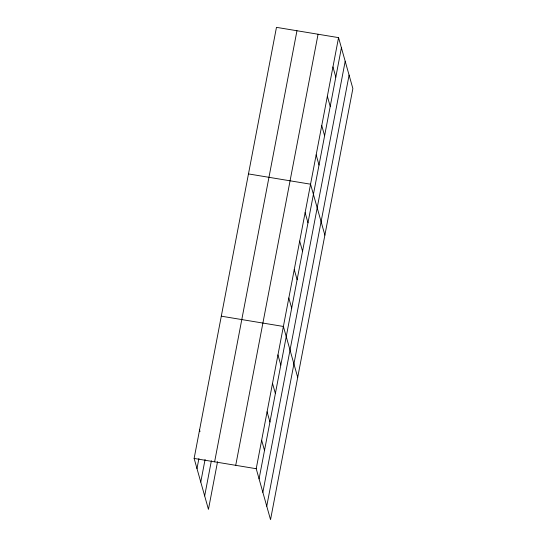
<?xml version="1.0" encoding="UTF-8"?>
<svg xmlns="http://www.w3.org/2000/svg" width="547" height="547" viewBox="0 0 547 547"><rect width="100%" height="100%" fill="white"/><g stroke="black" fill="none" stroke-linecap="round" stroke-linejoin="round"><path stroke-width="0.82" d="M217.556 461.675L208.448 509.373L194.13 458.434L276.467 27.35L338.552 37.627L352.87 88.566L270.533 519.65L256.215 468.717L338.552 37.627M196.988 468.601L198.903 458.557M200.77 482.057L205.084 459.459M204.667 495.917L211.374 460.772M214.615 461.832L296.959 30.741M235.723 465.326L318.067 34.235M259.073 478.878L341.41 47.794M262.854 492.334L345.191 61.243M266.751 506.194L349.089 75.11M248.475 173.919L310.559 184.195L324.877 235.135M221.303 316.18L283.387 326.456L297.705 377.389M194.13 458.434L256.215 468.717M332.952 66.939L335.81 77.106M327.359 96.258L330.21 106.419M321.759 125.571L324.61 135.731M316.159 154.883L319.017 165.05M305.123 212.653L307.982 222.814M299.688 241.104L302.546 251.264M294.252 269.555L297.11 279.715M288.823 298.006L291.681 308.166M277.951 354.907L280.809 365.075M272.515 383.358L275.373 393.525M267.086 411.809L269.938 421.976M261.651 440.267L264.509 450.427M199.566 429.983L200.004 431.549"/></g></svg>
